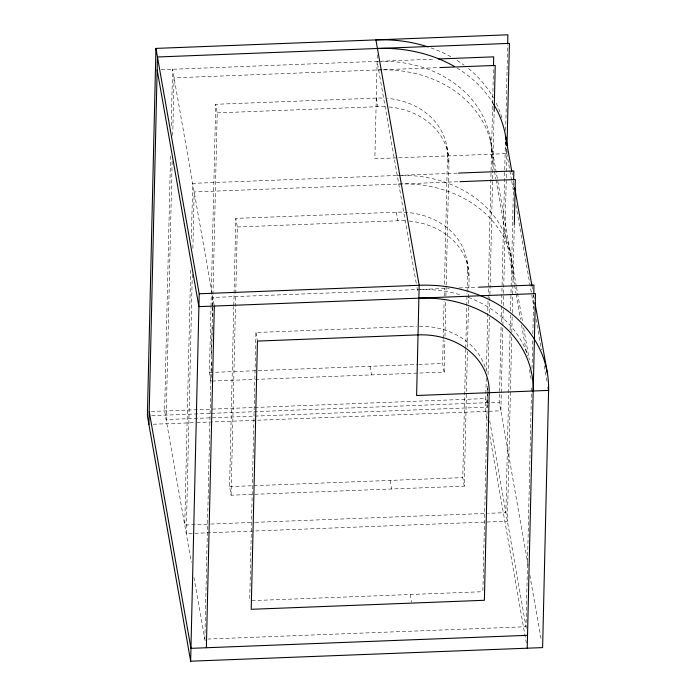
<?xml version="1.0" encoding="UTF-8"?>
<svg xmlns="http://www.w3.org/2000/svg" width="696" height="696" viewBox="0 0 696 696"><rect width="100%" height="100%" fill="white"/><g stroke="black" fill="none" stroke-linecap="round" stroke-linejoin="round"><path stroke-width="0.52" stroke-dasharray="3.48 2.61" d="M170.537 156.035L164.613 410.953L191.313 562.412M171.242 125.663L172.556 69.252L212.236 294.312M172.13 161.368L166.126 419.54L487.287 407.134L485.773 398.547L149.214 411.545M172.73 135.329L174.07 77.839L438.811 67.608M190.652 270.135L184.727 525.054L209.687 524.088M191.383 238.676L192.67 183.352L457.411 173.121M192.27 274.381L186.241 533.641L507.401 521.234L511.699 336.629M192.879 248.35L194.184 191.939L458.925 181.708M211.401 362.642L210.975 381.103L209.461 372.508L210.975 307.354M211.001 306.275L211.253 295.417M211.279 294.33L215.69 104.296L376.275 98.093A72.958 60.265 -10 0 1 384.801 98.179M204.85 639.154L212.567 307.214M212.593 306.136L212.793 297.453L449.32 288.318M211.575 355.038L212.289 324.632M212.463 317.028L212.689 307.258M212.715 306.17L212.967 295.313M212.993 294.225L217.204 112.882L215.69 104.296M467.399 351.419L464.267 486.191L231.089 495.204L229.576 486.617L233.769 306.353M233.795 305.266L234.047 294.408M234.073 293.32L235.814 218.396L396.398 212.193A72.958 60.265 -10 0 1 467.573 270.013L469.087 278.6L468.834 289.466M231.089 495.204L235.761 294.312M235.787 293.225L237.327 226.983L235.814 218.396M249.751 598.543L255.937 332.497L416.512 326.293M377.275 54.914L374.866 158.714L397.581 157.835M255.458 379.381L444.144 372.09L442.63 363.503L443.187 339.596M443.213 338.508L444.074 301.551M444.196 296.113L444.37 288.509M444.474 284.159L447.458 155.913A72.958 60.265 -10 0 0 387.611 98.397M444.144 372.09L444.875 340.57M444.979 336.229L445.788 301.446M445.91 296.009L446.145 286.23M446.162 285.142L448.972 164.5L447.458 155.913M464.267 486.191L462.753 477.604L465.728 349.357M465.755 348.27L467.042 292.833M467.068 291.746L467.573 270.013M467.495 347.069L468.486 304.683M468.512 303.595L468.808 290.554M486.252 377.911L485.469 411.406L487.165 421.002M486.4 371.429L493.49 66.607M482.893 590.617L487.67 385.201M487.365 403.88L487.739 387.585M488.044 374.587L489.375 317.098M489.479 312.756L494.169 110.995M528.142 565.474L499.354 402.218L501.129 326.128M501.224 321.917L505.418 141.331M505.67 130.456L507.671 44.587M503.217 309.711L500.868 410.814L195.593 422.603M503.321 305.544L506.914 151.006M510.029 334.55L505.888 512.648L488.531 513.317M510.133 330.209L510.481 315.01M510.577 310.877L513.43 188.303M513.457 187.215L513.605 180.708M511.795 332.488L512.23 313.818M512.256 312.739L514.266 226.174M531.561 387.846L526.011 626.748L208.104 639.032M532.014 368.575L532.692 339.283M532.823 333.863L533.728 294.808M161.263 69.687L434.043 59.151M217.204 112.882L377.789 106.679A72.958 60.265 -10 0 1 386.315 106.766M398.669 157.792L506.853 153.616A132.649 109.576 -10 0 0 506.845 149.292M237.327 226.983L397.912 220.78A72.958 60.265 -10 0 1 406.429 220.867M459.09 287.935L477.534 287.222M209.461 372.508L417.713 364.469M418.792 364.426L442.63 363.503M212.054 381.06L254.371 379.424M151.745 415.651L210.401 413.389M211.488 413.346L499.354 402.218M153.251 424.238L194.532 422.646M229.576 486.617L462.753 477.604M210.766 524.053L254.17 522.374M255.249 522.331L487.444 513.361M251.865 600.631L482.867 591.704M512.021 172.704L512.395 174.835M513.526 181.23L514.092 184.431M531.953 285.76L532.518 288.962M533.649 295.365L534.215 298.558M511.551 180.281L505.34 145.029A132.649 109.576 -10 0 0 505.357 141.784M511.743 181.351L513.248 189.877M515.875 204.815L534.119 308.276M535.998 318.942L541.453 349.87M544.281 365.87L547.282 382.939M490.367 139.035L516.328 286.23M516.51 287.291L522.531 321.43M523.662 327.825L529.299 359.823M494.273 170.207L491.454 154.208A117.172 96.796 -10 0 0 381.704 61.248M494.465 171.277L495.778 178.742M495.97 179.812L514.396 284.342M514.588 285.404L515.901 292.868M516.093 293.938L520.599 319.534M521.548 324.867L526.62 353.672M529.447 369.672L531.509 381.399M529.83 575.07L541.114 639.067M446.78 146.464L448.302 155.051M466.903 260.565L468.417 269.152M489.723 420.941L526.393 628.94M489.801 435.94L526.28 642.86M416.251 283.202L377.128 61.344A117.172 96.796 -10 0 1 379.877 61.265M417 287.474L417.565 290.676M376.275 98.093L377.789 106.679M396.398 212.193L397.912 220.78M370.037 366.305L371.551 374.9M390.16 480.405L391.674 489.001M410.275 594.514L411.623 602.144M255.937 332.497L257.276 340.126M212.428 295.374L214.307 306.04M193.949 577.349L205.355 642.017M456.976 67.999A132.649 109.576 -10 0 1 493.168 103.373M389.125 106.984A72.958 60.265 -10 0 1 448.972 164.5M383.218 69.835A117.172 96.796 -10 0 1 492.968 162.794M378.641 69.939A117.172 96.796 -10 0 1 382.304 69.844M419.366 326.233A72.958 60.265 -10 0 1 486.017 370.037M420.114 289.475A117.172 96.796 -10 0 1 460.97 294.982M468.425 297.496A117.172 96.796 -10 0 1 527.925 356.152M430.937 47.893A132.649 109.576 -10 0 1 452.174 57.481M457.072 60.404A132.649 109.576 -10 0 1 464.075 65.163M468.486 68.582A132.649 109.576 -10 0 1 493.438 97.814M496.265 103.234A132.649 109.576 -10 0 1 502.286 119.434M409.248 221.084A72.958 60.265 -10 0 1 469.087 278.6M401.827 175.349A117.172 96.796 -10 0 1 511.569 268.308M397.251 175.453A117.172 96.796 -10 0 1 399.991 175.366M398.764 184.04A117.172 96.796 -10 0 1 513.082 276.904"/><path stroke-width="1.04" d="M507.697 43.5L507.897 34.8L155.939 48.398L147.395 415.816L190.661 661.2L542.619 647.602L548.605 390.404L548.039 387.202M148.909 424.412L157.453 56.985L509.411 43.387L507.036 145.568M190.661 661.2L199.204 293.782L155.939 48.398M206.364 647.741L214.307 306.04M493.516 65.52L493.716 56.846L438.384 58.977M494.169 110.995L495.23 65.433L439.898 67.573M513.631 179.62L513.831 170.946L458.499 173.087M514.292 225.095L515.353 179.533L460.012 181.673M533.754 293.721L533.954 285.047L478.622 287.187M527.229 648.193L535.468 293.634L198.908 306.64L157.157 69.844M199.204 293.782L419.183 285.282A132.649 109.576 -10 0 1 548.605 390.404L416.617 395.502L419.183 285.282L375.918 39.898A132.649 109.576 -10 0 1 428.118 46.937M527.524 635.335L190.965 648.341L149.214 411.545M505.627 136.433L511.83 171.634M514.657 187.633L531.953 285.76M534.963 302.83L547.378 373.221M493.629 104.13A132.649 109.576 -10 0 1 506.236 140.696M506.357 141.766A132.649 109.576 -10 0 1 506.644 144.986M377.432 48.485A132.649 109.576 -10 0 1 454.514 66.538M418.879 298.14A117.172 96.796 -10 0 1 533.206 391.004M257.45 341.084L251.213 609.304L484.381 600.291L489.21 392.701A72.958 60.265 -10 0 0 418.026 334.88L257.45 341.084"/></g></svg>
